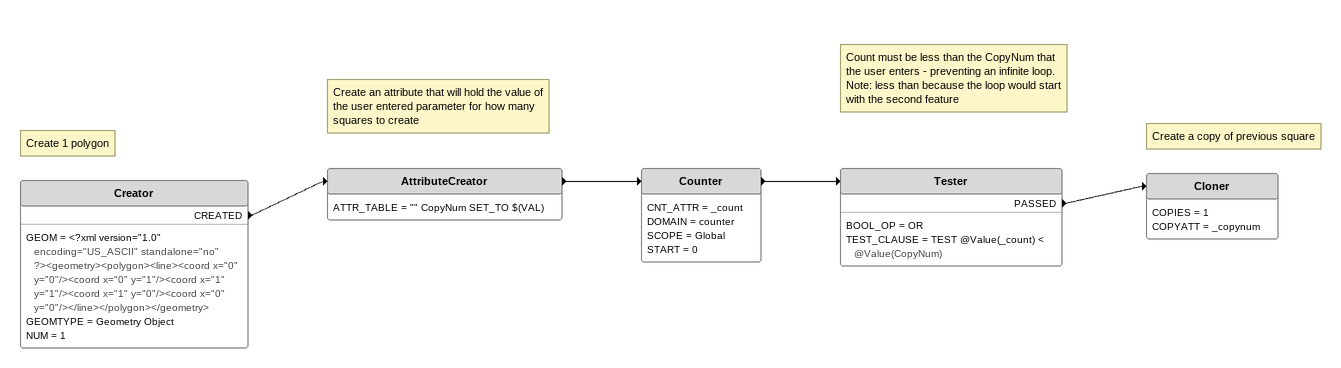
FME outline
Note: Create 1 polygon
Creator
    GEOM = <?xml version="1.0" encoding="US_ASCII" standalone="no" ?><geometry><polygon><line><coord x="0" y="0"/><coord x="0" y="1"/><coord x="1" y="1"/><coord x="1" y="0"/><coord x="0" y="0"/></line></polygon></geometry>
    GEOMTYPE = Geometry Object
    NUM = 1
    CREATED -> AttributeCreator
Note: Create an attribute that will hold the value of the user entered parameter for how many squares to create
AttributeCreator
    ATTR_TABLE = "" CopyNum SET_TO $(VAL)
    -> Counter
Counter
    CNT_ATTR = _count
    DOMAIN = counter
    SCOPE = Global
    START = 0
    -> Tester
Note: Count must be less than the CopyNum that the user enters - preventing an infinite loop. Note: less than because the loop would start with the second feature
Tester
    BOOL_OP = OR
    TEST_CLAUSE = TEST @Value(_count) < @Value(CopyNum)
    PASSED -> Cloner
Note: Create a copy of previous square
Cloner
    COPIES = 1
    COPYATT = _copynum
